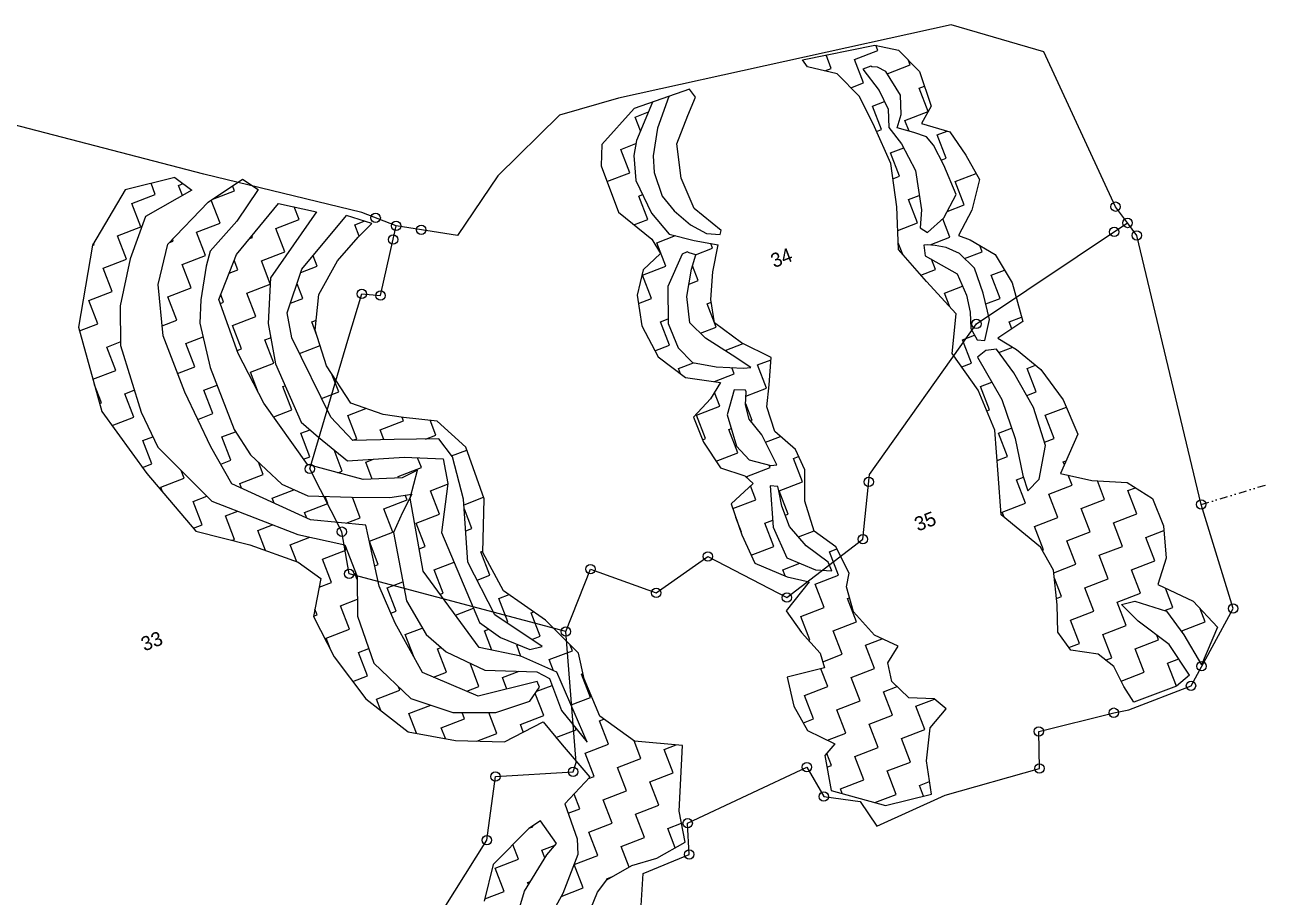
# Model space of a CAD drawing. Header units: metres. Extents: x 305197 to 308416, y 1934351 to 1939212.
# Drawn here: x 307399 to 308199, y 1935862 to 1936423 of the extents above; entities that cross this region are included whole.
import ezdxf

# ---------------------------------------------------------------- set-up
doc = ezdxf.new("R2010")
doc.units = ezdxf.units.M
doc.linetypes.add('DIVIDE', pattern=[1.25, 0.5, -0.25, 0, -0.25, 0, -0.25])
for name, color, linetype in [('POLY_HATCH', 12, 'Continuous'), ('POLY_PARCEL', 6, 'Continuous'), ('TEXT_PARCEL', 7, 'Continuous'), ('V_BOUND_LINE', 7, 'Continuous'), ('V_DIVIDE_LINE', 7, 'DIVIDE')]:
    doc.layers.add(name, color=color, linetype=linetype)
doc.styles.add('TEXT_MAP', font='')
doc.styles.get('TEXT_MAP').set_extended_font_data('Kruti Dev 050')

msp = doc.modelspace()

# ---------------------------------------------------------------- linework, layer by layer
for centre in [(308100.47, 1936306.42), (307624.43, 1936299.23), (308108.21, 1936295.92), (307637.61, 1936294.05), (307653.79, 1936291.53), (308099.59, 1936290.16), (308114.1, 1936287.93), (307635.64, 1936285.21), (307615.54, 1936250.3), (307627.58, 1936249.2), (308010.97, 1936230.99), (307582, 1936137.64), (307941.69, 1936129.27), (308155.57, 1936114.72), (307602.76, 1936097.22), (307937.91, 1936092.31), (307838.15, 1936081.25), (307762.64, 1936073.13), (307607.46, 1936070.09), (307804.98, 1936057.82), (307889.04, 1936054.83), (308176.03, 1936047.77), (307746.87, 1936032.92), (308155.78, 1936010.57), (308148.98, 1935998.07), (308099.3, 1935980.71), (308051.02, 1935968.64), (307751.44, 1935942.66), (307901.86, 1935945.67), (308051.45, 1935944.86), (307701.49, 1935939.57), (307912.71, 1935926.67), (307825.16, 1935909.53), (307696.01, 1935898.65), (307826.14, 1935889.49)]:
    msp.add_circle(centre, 3.02)
at = {"layer": 'POLY_HATCH'}
for p, q in [((307899.02, 1936400.98), (307945.62, 1936410.45)), ((307945.62, 1936410.45), (307960.78, 1936407.22)), ((307960.78, 1936407.22), (307974.28, 1936393.37)), ((307902.26, 1936396.48), (307899.02, 1936400.98)), ((307921.24, 1936392), (307902.26, 1936396.48)), ((307942.94, 1936396.85), (307937.77, 1936394.86)), ((307937.77, 1936394.86), (307948.39, 1936381.15)), ((307943.66, 1936396.53), (307942.94, 1936396.85)), ((307947.36, 1936396.18), (307943.66, 1936396.53)), ((307952.57, 1936393.43), (307947.36, 1936396.18)), ((307935.67, 1936377.3), (307921.24, 1936392)), ((307962.04, 1936378.09), (307952.57, 1936393.43)), ((307974.28, 1936393.37), (307981.9, 1936371.21)), ((307826.39, 1936382.1), (307790.66, 1936369.55)), ((307830.2, 1936376.91), (307826.39, 1936382.1)), ((307948.39, 1936381.15), (307954.2, 1936369.14)), ((307962.59, 1936365.85), (307962.04, 1936378.09)), ((307790.66, 1936369.55), (307769.89, 1936346.45)), ((307802.64, 1936373.76), (307792.23, 1936348.92)), ((307813.04, 1936377.41), (307805.73, 1936356.88)), ((307825.37, 1936365.08), (307830.2, 1936376.91)), ((307945.32, 1936357.73), (307935.67, 1936377.3)), ((307981.9, 1936371.21), (307975.62, 1936360.02)), ((307818.15, 1936346.88), (307825.37, 1936365.08)), ((307954.2, 1936369.14), (307954.56, 1936357.41)), ((307960.01, 1936357.14), (307962.59, 1936365.85)), ((307805.73, 1936356.88), (307802.86, 1936339.23)), ((307955.86, 1936334.28), (307945.32, 1936357.73)), ((307954.56, 1936357.41), (307962.75, 1936346.92)), ((307970.67, 1936354.12), (307960.01, 1936357.14)), ((307978.86, 1936351.34), (307970.67, 1936354.12)), ((307975.62, 1936360.02), (307993.74, 1936354.6)), ((307993.74, 1936354.6), (308004.08, 1936339.54)), ((307769.89, 1936346.45), (307769.44, 1936332.67)), ((307792.23, 1936348.92), (307790.43, 1936339.27)), ((307820.94, 1936324.68), (307818.15, 1936346.88)), ((307962.75, 1936346.92), (307971.78, 1936329.63)), ((307983.32, 1936345.94), (307978.86, 1936351.34)), ((307990.04, 1936333.1), (307983.32, 1936345.94)), ((307790.43, 1936339.27), (307791.77, 1936323.24)), ((307802.86, 1936339.23), (307803.55, 1936328.46)), ((308004.08, 1936339.54), (308012.84, 1936323.86)), ((307769.44, 1936332.67), (307780.63, 1936302.81)), ((307959.63, 1936306.41), (307955.86, 1936334.28)), ((307971.78, 1936329.63), (307975.56, 1936304.38)), ((307997.92, 1936314.17), (307990.04, 1936333.1)), ((307495.33, 1936325.3), (307463.31, 1936317.33)), ((307495.33, 1936325.3), (307506.18, 1936317)), ((307516.64, 1936309.27), (307538.7, 1936324.18)), ((307538.7, 1936324.18), (307548.8, 1936317.38)), ((307791.77, 1936323.24), (307801.89, 1936302.31)), ((307803.55, 1936328.46), (307808.73, 1936313.22)), ((307829.33, 1936305.23), (307820.94, 1936324.68)), ((308012.84, 1936323.86), (308008.01, 1936304.17)), ((307463.31, 1936317.33), (307442.21, 1936281.7)), ((307506.18, 1936317), (307476.31, 1936300.16)), ((307548.8, 1936317.38), (307535.19, 1936297.18)), ((307990, 1936299.26), (307997.92, 1936314.17)), ((307490.71, 1936282.2), (307516.64, 1936309.27)), ((307534.91, 1936275.7), (307561.84, 1936308.5)), ((307561.84, 1936308.5), (307586.41, 1936303)), ((307808.73, 1936313.22), (307816.5, 1936303.8)), ((307960.88, 1936278.77), (307959.63, 1936306.41)), ((307476.31, 1936300.16), (307466.49, 1936272.88)), ((307586.41, 1936303), (307556.76, 1936260.6)), ((307577.03, 1936266.27), (307605.77, 1936300.67)), ((307621.9, 1936295.48), (307605.77, 1936300.67)), ((307780.63, 1936302.81), (307802.16, 1936285.4)), ((307801.89, 1936302.31), (307813.31, 1936288.78)), ((307816.5, 1936303.8), (307826.9, 1936294.7)), ((307846.61, 1936291.02), (307829.33, 1936305.23)), ((307975.56, 1936304.38), (307974.69, 1936292.77)), ((307979.38, 1936289.83), (307990, 1936299.26)), ((308008.01, 1936304.17), (307999.45, 1936287.87)), ((307535.19, 1936297.18), (307518.07, 1936277.77)), ((307613.1, 1936286.71), (307621.9, 1936295.48)), ((307826.9, 1936294.7), (307837.34, 1936289.07)), ((307846.09, 1936288.4), (307846.61, 1936291.02)), ((307974.69, 1936292.77), (307979.38, 1936289.83)), ((307442.21, 1936281.7), (307433.16, 1936228.94)), ((307484.62, 1936256.34), (307490.71, 1936282.2)), ((307599.84, 1936271.63), (307613.1, 1936286.71)), ((307802.16, 1936285.4), (307807.75, 1936276.37)), ((307813.31, 1936288.78), (307829.39, 1936284.63)), ((307829.39, 1936284.63), (307844.81, 1936281.93)), ((307837.34, 1936289.07), (307846.09, 1936288.4)), ((307841.37, 1936264.52), (307844.81, 1936281.93)), ((307979.47, 1936281.96), (307977.2, 1936281.68)), ((307977.2, 1936281.68), (307978.04, 1936274.88)), ((307984.4, 1936281.48), (307979.47, 1936281.96)), ((307991.48, 1936280.05), (307984.4, 1936281.48)), ((307999.45, 1936287.87), (308006.91, 1936285)), ((308006.91, 1936285), (308022.89, 1936275.73)), ((307518.07, 1936277.77), (307515.35, 1936268.17)), ((307523.59, 1936246.77), (307534.91, 1936275.7)), ((307807.75, 1936276.37), (307796.44, 1936265.67)), ((307821.54, 1936275.76), (307812.31, 1936254.99)), ((307824.79, 1936277.36), (307821.54, 1936275.76)), ((307826.06, 1936276.79), (307824.79, 1936277.36)), ((307830.49, 1936275.34), (307826.06, 1936276.79)), ((307827.69, 1936266.18), (307830.49, 1936275.34)), ((307978.8, 1936258.16), (307960.88, 1936278.77)), ((307978.04, 1936274.88), (307998.57, 1936263.2)), ((308000.08, 1936276.24), (307991.48, 1936280.05)), ((308009.62, 1936266.86), (308000.08, 1936276.24)), ((308022.89, 1936275.73), (308033.92, 1936257.3)), ((307466.49, 1936272.88), (307459.97, 1936242.59)), ((307515.35, 1936268.17), (307511.91, 1936246.55)), ((307567.57, 1936238.05), (307577.03, 1936266.27)), ((307587.95, 1936249.82), (307599.84, 1936271.63)), ((307796.44, 1936265.67), (307792.71, 1936249.42)), ((307824.65, 1936248.5), (307827.69, 1936266.18)), ((308015.27, 1936250.64), (308009.62, 1936266.86)), ((307556.76, 1936260.6), (307555.25, 1936231.17)), ((307840.03, 1936246.77), (307841.37, 1936264.52)), ((307997.98, 1936237.43), (307978.8, 1936258.16)), ((307998.57, 1936263.2), (308004.45, 1936249.44)), ((307487.7, 1936223.34), (307484.62, 1936256.34)), ((307585.6, 1936226.84), (307587.95, 1936249.82)), ((307812.31, 1936254.99), (307812.67, 1936231.24)), ((308019.37, 1936233.82), (308015.27, 1936250.64)), ((308033.92, 1936257.3), (308040.76, 1936232.43)), ((307459.97, 1936242.59), (307460.19, 1936217.02)), ((307511.91, 1936246.55), (307511.34, 1936231.37)), ((307535.91, 1936211.97), (307523.59, 1936246.77)), ((307792.71, 1936249.42), (307795.74, 1936229.73)), ((307826.56, 1936231.67), (307824.65, 1936248.5)), ((307842.5, 1936231.7), (307840.03, 1936246.77)), ((308004.45, 1936249.44), (308006.88, 1936238.51)), ((307570.51, 1936222.08), (307567.57, 1936238.05)), ((307995.38, 1936211.94), (307997.98, 1936237.43)), ((308006.88, 1936238.51), (308007.36, 1936228.01)), ((308016.31, 1936220.19), (308019.37, 1936233.82)), ((307433.16, 1936228.94), (307448.32, 1936174.61)), ((307511.34, 1936231.37), (307518, 1936202.94)), ((307555.25, 1936231.17), (307559.91, 1936205.18)), ((307592.89, 1936203.96), (307585.6, 1936226.84)), ((307795.74, 1936229.73), (307806.12, 1936209.84)), ((307812.67, 1936231.24), (307819.09, 1936215.45)), ((307836.66, 1936221.86), (307826.56, 1936231.67)), ((307859.9, 1936218.74), (307842.5, 1936231.7)), ((308007.36, 1936228.01), (308011.37, 1936220.66)), ((308040.76, 1936232.43), (308024.62, 1936221.68)), ((307501.67, 1936187.04), (307487.7, 1936223.34)), ((307595.58, 1936170.83), (307570.51, 1936222.08)), ((307853.88, 1936210.92), (307836.66, 1936221.86)), ((307878.91, 1936209.44), (307859.9, 1936218.74)), ((308011.37, 1936220.66), (308016.31, 1936220.19)), ((308024.62, 1936221.68), (308036.75, 1936214.56)), ((307460.19, 1936217.02), (307473.51, 1936174.07)), ((307552.53, 1936179.9), (307535.91, 1936211.97)), ((307806.12, 1936209.84), (307823.72, 1936196.36)), ((307819.09, 1936215.45), (307828.35, 1936206.01)), ((307865.77, 1936202.85), (307853.88, 1936210.92)), ((308012.01, 1936188.41), (307995.38, 1936211.94)), ((308016.94, 1936213.9), (308011.53, 1936209.45)), ((308023.75, 1936214.74), (308016.94, 1936213.9)), ((308034.96, 1936199.48), (308023.75, 1936214.74)), ((308036.75, 1936214.56), (308052.36, 1936201.52)), ((307518, 1936202.94), (307533.4, 1936162.92)), ((307559.91, 1936205.18), (307576.46, 1936167.74)), ((307608.46, 1936180.02), (307592.89, 1936203.96)), ((307828.35, 1936206.01), (307843.42, 1936203.38)), ((307843.42, 1936203.38), (307861.01, 1936202.43)), ((307861.01, 1936202.43), (307865.77, 1936202.85)), ((307877.57, 1936191.69), (307878.91, 1936209.44)), ((308011.53, 1936209.45), (308027.33, 1936182.3)), ((308052.36, 1936201.52), (308066.83, 1936182)), ((307823.72, 1936196.36), (307846.39, 1936193.29)), ((308047.73, 1936177.1), (308034.96, 1936199.48)), ((307518.43, 1936151.82), (307501.67, 1936187.04)), ((307846.39, 1936193.29), (307839.9, 1936182.63)), ((307855.17, 1936188.43), (307850.63, 1936172.44)), ((307862.37, 1936188.23), (307855.17, 1936188.43)), ((307862.76, 1936187.2), (307862.37, 1936188.23)), ((307862.44, 1936178.77), (307862.76, 1936187.2)), ((307876.07, 1936177.51), (307877.57, 1936191.69)), ((308022.83, 1936162.64), (308012.01, 1936188.41)), ((307580.54, 1936140.46), (307552.53, 1936179.9)), ((307629.18, 1936172.58), (307608.46, 1936180.02)), ((307839.9, 1936182.63), (307828.99, 1936170.87)), ((307864.79, 1936169.59), (307862.44, 1936178.77)), ((307881.26, 1936161.67), (307876.07, 1936177.51)), ((308027.33, 1936182.3), (308035.84, 1936157.1)), ((308066.83, 1936182), (308076.24, 1936159.92)), ((307448.32, 1936174.61), (307477.31, 1936134.68)), ((307473.51, 1936174.07), (307484.33, 1936151.52)), ((307609.84, 1936156.01), (307595.58, 1936170.83)), ((307642.32, 1936170.68), (307629.18, 1936172.58)), ((307664.06, 1936168.46), (307642.32, 1936170.68)), ((307828.99, 1936170.87), (307835.43, 1936154.91)), ((307850.63, 1936172.44), (307856.64, 1936152.21)), ((307872.79, 1936159.61), (307864.79, 1936169.59)), ((308055.33, 1936152.73), (308047.73, 1936177.1)), ((307533.4, 1936162.92), (307543.93, 1936146.67)), ((307576.46, 1936167.74), (307587.63, 1936158.15)), ((307682.35, 1936151.62), (307664.06, 1936168.46)), ((307894.48, 1936150.13), (307881.26, 1936161.67)), ((308025.01, 1936134.16), (308022.83, 1936162.64)), ((307587.63, 1936158.15), (307606.33, 1936142.91)), ((307636.35, 1936156.6), (307609.84, 1936156.01)), ((307665.07, 1936156.97), (307636.35, 1936156.6)), ((307673.81, 1936145.37), (307665.07, 1936156.97)), ((307835.43, 1936154.91), (307846.38, 1936138.27)), ((307882.61, 1936140.25), (307872.79, 1936159.61)), ((308035.84, 1936157.1), (308040.77, 1936133.48)), ((308076.24, 1936159.92), (308065.04, 1936134.75)), ((307484.33, 1936151.52), (307519.08, 1936116.81)), ((307531.83, 1936128.12), (307518.43, 1936151.82)), ((307543.93, 1936146.67), (307564.06, 1936127.71)), ((307694.22, 1936118.4), (307682.35, 1936151.62)), ((307856.64, 1936152.21), (307864.75, 1936143.46)), ((307900.44, 1936137), (307894.48, 1936150.13)), ((308051.23, 1936130.98), (308055.33, 1936152.73)), ((307616.36, 1936130.74), (307580.54, 1936140.46)), ((307606.33, 1936142.91), (307642.86, 1936145.21)), ((307642.86, 1936145.21), (307667.87, 1936144.15)), ((307667.87, 1936144.15), (307670.8, 1936128.19)), ((307681.05, 1936118.24), (307673.81, 1936145.37)), ((307846.38, 1936138.27), (307861.99, 1936133.09)), ((307864.75, 1936143.46), (307878.6, 1936139.89)), ((307878.6, 1936139.89), (307882.61, 1936140.25)), ((307477.31, 1936134.68), (307508.85, 1936097.54)), ((307641.58, 1936131.9), (307616.36, 1936130.74)), ((307651.46, 1936136.77), (307641.58, 1936131.9)), ((307646.59, 1936118.87), (307651.46, 1936136.77)), ((307861.99, 1936133.09), (307867.22, 1936128.15)), ((307900.64, 1936116.82), (307900.44, 1936137)), ((308026.92, 1936107.99), (308025.01, 1936134.16)), ((308040.77, 1936133.48), (308044.03, 1936123.46)), ((308044.03, 1936123.46), (308051.23, 1936130.98)), ((308065.04, 1936134.75), (308085.28, 1936130.14)), ((308085.28, 1936130.14), (308107.86, 1936128.86)), ((307582.48, 1936104.88), (307531.83, 1936128.12)), ((307564.06, 1936127.71), (307580.83, 1936120.27)), ((307670.8, 1936128.19), (307666.86, 1936096.75)), ((307867.22, 1936128.15), (307853.15, 1936115.17)), ((307878.32, 1936126.73), (307880.23, 1936100.17)), ((307883.25, 1936126.26), (307878.32, 1936126.73)), ((307883.73, 1936123.47), (307883.25, 1936126.26)), ((307885.76, 1936113.57), (307883.73, 1936123.47)), ((308107.86, 1936128.86), (308124.24, 1936118.54)), ((307519.08, 1936116.81), (307574.38, 1936095.35)), ((307580.83, 1936120.27), (307608.98, 1936119.35)), ((307608.98, 1936119.35), (307633.62, 1936119.22)), ((307633.62, 1936119.22), (307647.74, 1936121.44)), ((307647.74, 1936121.44), (307641.65, 1936109.48)), ((307655.04, 1936071.9), (307646.59, 1936118.87)), ((307683.84, 1936077.64), (307681.05, 1936118.24)), ((307693.28, 1936083.88), (307694.22, 1936118.4)), ((307853.15, 1936115.17), (307859.96, 1936095.12)), ((307890.73, 1936100.65), (307885.76, 1936113.57)), ((307906.51, 1936097.62), (307900.64, 1936116.82)), ((308124.24, 1936118.54), (308131.3, 1936101)), ((307641.65, 1936109.48), (307635.92, 1936096.59)), ((308052.18, 1936087.18), (308026.92, 1936107.99)), ((307508.85, 1936097.54), (307543.4, 1936088.77)), ((307618.01, 1936101.45), (307582.48, 1936104.88)), ((307621.16, 1936087.71), (307618.01, 1936101.45)), ((307880.23, 1936100.17), (307889.02, 1936080.42)), ((307901.47, 1936088.17), (307890.73, 1936100.65)), ((307920.38, 1936087.54), (307906.51, 1936097.62)), ((308131.3, 1936101), (308132.96, 1936080.17)), ((307574.38, 1936095.35), (307604.68, 1936088.85)), ((307635.92, 1936096.59), (307644.23, 1936052.78)), ((307666.86, 1936096.75), (307691.29, 1936038.83)), ((307859.96, 1936095.12), (307868.47, 1936076.93)), ((307543.4, 1936088.77), (307574.67, 1936077.53)), ((307604.68, 1936088.85), (307612.56, 1936068.37)), ((307626.75, 1936062.08), (307621.16, 1936087.71)), ((307706.74, 1936059.13), (307693.28, 1936083.88)), ((307915.63, 1936077.6), (307901.47, 1936088.17)), ((307929.02, 1936070.61), (307920.38, 1936087.54)), ((308060.53, 1936072.55), (308052.18, 1936087.18)), ((307574.67, 1936077.53), (307589.26, 1936067.12)), ((307701.18, 1936043.71), (307683.84, 1936077.64)), ((307868.47, 1936076.93), (307889.07, 1936068.24)), ((307889.02, 1936080.42), (307907.43, 1936072.67)), ((307917.82, 1936071.92), (307915.63, 1936077.6)), ((308132.96, 1936080.17), (308127.64, 1936063.31)), ((307589.26, 1936067.12), (307584.47, 1936042.61)), ((307612.56, 1936068.37), (307612.78, 1936042.81)), ((307691.08, 1936022.72), (307655.04, 1936071.9)), ((307889.07, 1936068.24), (307903.35, 1936064.96)), ((307907.43, 1936072.67), (307917.82, 1936071.92)), ((307927.27, 1936061.78), (307929.02, 1936070.61)), ((308062.8, 1936050.15), (308060.53, 1936072.55)), ((307636.99, 1936038.24), (307626.75, 1936062.08)), ((307733.71, 1936040.18), (307706.74, 1936059.13)), ((307903.35, 1936064.96), (307888.46, 1936046.23)), ((307931.93, 1936045.73), (307927.27, 1936061.78)), ((308127.64, 1936063.31), (308150.31, 1936052.39)), ((307644.23, 1936052.78), (307656.91, 1936030.94)), ((308063.24, 1936032.48), (308062.8, 1936050.15)), ((308104.26, 1936050.29), (308112.93, 1936052.44)), ((308114.92, 1936039.56), (308104.26, 1936050.29)), ((308112.93, 1936052.44), (308133.21, 1936046.01)), ((308150.31, 1936052.39), (308166.08, 1936035.79)), ((307584.47, 1936042.61), (307597.81, 1936016.6)), ((307612.78, 1936042.81), (307623.31, 1936012.67)), ((307731.48, 1936023.31), (307701.18, 1936043.71)), ((307888.46, 1936046.23), (307898.39, 1936032.22)), ((307945.31, 1936030.63), (307931.93, 1936045.73)), ((308133.21, 1936046.01), (308144.43, 1936030.75)), ((307654.54, 1936006.53), (307636.99, 1936038.24)), ((307691.29, 1936038.83), (307704.69, 1936029.03)), ((307754.87, 1936019.01), (307733.71, 1936040.18)), ((308134.89, 1936024.7), (308114.92, 1936039.56)), ((308166.08, 1936035.79), (308155.74, 1936011.55)), ((307656.91, 1936030.94), (307669.73, 1936019.85)), ((307704.69, 1936029.03), (307723.67, 1936021.38)), ((307898.39, 1936032.22), (307910.43, 1936019.02)), ((307960.48, 1936023.46), (307945.31, 1936030.63)), ((308071.63, 1936020.9), (308063.24, 1936032.48)), ((308144.43, 1936030.75), (308155.74, 1936011.55)), ((307669.73, 1936019.85), (307694.59, 1936008.05)), ((307717.87, 1936017.01), (307691.08, 1936022.72)), ((307723.67, 1936021.38), (307731.48, 1936023.31)), ((307758.48, 1936002.56), (307754.87, 1936019.01)), ((307910.43, 1936019.02), (307913.19, 1936009.5)), ((307953.99, 1936012.8), (307960.48, 1936023.46)), ((308089.27, 1936018.32), (308071.63, 1936020.9)), ((308099.29, 1936010.38), (308089.27, 1936018.32)), ((308147.99, 1936004.95), (308134.89, 1936024.7)), ((307597.81, 1936016.6), (307618.17, 1935989.67)), ((307623.31, 1936012.67), (307647.09, 1935989.77)), ((307741.08, 1936006.71), (307717.87, 1936017.01)), ((307956.5, 1936000.77), (307953.99, 1936012.8)), ((308105.77, 1935997.46), (308099.29, 1936010.38)), ((307690.29, 1935991.43), (307654.54, 1936006.53)), ((307694.59, 1936008.05), (307728.11, 1936007.06)), ((307728.11, 1936007.06), (307736.21, 1936002.69)), ((307736.21, 1936002.69), (307744.09, 1935982.22)), ((307760.49, 1935961.82), (307741.08, 1936006.71)), ((307768.7, 1935978.37), (307758.48, 1936002.56)), ((307913.19, 1936009.5), (307889.14, 1936003.57)), ((307889.14, 1936003.57), (307893.56, 1935985.01)), ((308147.99, 1936004.95), (308139.55, 1935997.76)), ((307728.4, 1936000.76), (307690.29, 1935991.43)), ((307723.6, 1935988.23), (307729.83, 1935997.04)), ((307729.83, 1935997.04), (307728.4, 1936000.76)), ((307967.53, 1935990.2), (307956.5, 1936000.77)), ((308112.3, 1935987.58), (308105.77, 1935997.46)), ((308139.55, 1935997.76), (308112.3, 1935987.58)), ((307618.17, 1935989.67), (307645.41, 1935968.41)), ((307647.09, 1935989.77), (307674.03, 1935980.9)), ((307701.82, 1935980.91), (307723.6, 1935988.23)), ((307983.83, 1935989.52), (307967.53, 1935990.2)), ((307991.45, 1935983.09), (307983.83, 1935989.52)), ((307674.03, 1935980.9), (307701.82, 1935980.91)), ((307744.09, 1935982.22), (307760.49, 1935961.82)), ((307790.88, 1935962.42), (307768.7, 1935978.37)), ((307893.56, 1935985.01), (307902.32, 1935969.34)), ((307981.27, 1935971.01), (307991.45, 1935983.09)), ((307707.22, 1935961.97), (307732.2, 1935974.91)), ((307732.2, 1935974.91), (307744.32, 1935959.92)), ((307978.84, 1935949.81), (307981.27, 1935971.01)), ((307645.41, 1935968.41), (307675.71, 1935962.84)), ((307675.71, 1935962.84), (307707.22, 1935961.97)), ((307821.94, 1935959.56), (307790.88, 1935962.42)), ((307902.32, 1935969.34), (307919.87, 1935960.68)), ((307744.32, 1935959.92), (307762.24, 1935939.31)), ((307819.74, 1935917.3), (307821.94, 1935959.56)), ((307919.87, 1935960.68), (307913.42, 1935953.06)), ((307913.42, 1935953.06), (307917.48, 1935930.73)), ((307981.96, 1935928.34), (307978.84, 1935949.81)), ((307762.24, 1935939.31), (307746.22, 1935921.96)), ((307917.48, 1935930.73), (307952.43, 1935920.91)), ((307746.22, 1935921.96), (307754.01, 1935899.51)), ((307952.43, 1935920.91), (307981.96, 1935928.34)), ((307823.51, 1935897.29), (307819.74, 1935917.3)), ((307722.98, 1935906.06), (307700.07, 1935883.03)), ((307730.38, 1935911.12), (307722.98, 1935906.06)), ((307740.7, 1935896.46), (307730.38, 1935911.12)), ((307754.01, 1935899.51), (307754.48, 1935889.35)), ((307734.51, 1935889.25), (307740.7, 1935896.46)), ((307805.38, 1935886.99), (307823.51, 1935897.29)), ((307700.07, 1935883.03), (307694.34, 1935859.37)), ((307720.09, 1935865.77), (307734.51, 1935889.25)), ((307754.48, 1935889.35), (307744.82, 1935864.26)), ((307773.15, 1935873.09), (307789.32, 1935882.32)), ((307789.32, 1935882.32), (307805.38, 1935886.99)), ((307711.44, 1935836.24), (307720.09, 1935865.77)), ((307767.19, 1935865.28), (307773.15, 1935873.09)), ((307744.82, 1935864.26), (307732.2, 1935841.47)), ((307756.56, 1935839.13), (307767.19, 1935865.28))]:
    msp.add_line(p, q, dxfattribs=at)
at = {"layer": 'POLY_HATCH', "linetype": 'Continuous'}
for p, q in [((307947.58, 1936406.96), (307946.29, 1936410.3)), ((307917.51, 1936395.39), (307914.18, 1936404.06)), ((307932.55, 1936401.18), (307947.58, 1936406.96)), ((307913.47, 1936393.83), (307917.51, 1936395.39)), ((307938.33, 1936386.14), (307932.55, 1936401.18)), ((307953.47, 1936391.97), (307968.4, 1936397.71)), ((307968.4, 1936397.71), (307967.33, 1936400.5)), ((307930.1, 1936382.97), (307938.33, 1936386.14)), ((307974.19, 1936382.68), (307977.52, 1936383.96)), ((307979.94, 1936367.72), (307974.19, 1936382.68)), ((307944.12, 1936371.11), (307951.82, 1936374.07)), ((307949.91, 1936356.07), (307944.12, 1936371.11)), ((307791.45, 1936364.13), (307799.98, 1936367.42)), ((307794.88, 1936355.24), (307791.45, 1936364.13)), ((307964.94, 1936361.86), (307979.88, 1936367.61)), ((307967.58, 1936354.99), (307964.94, 1936361.86)), ((307946.64, 1936354.81), (307949.91, 1936356.07)), ((307985.76, 1936352.61), (307992.16, 1936355.08)), ((307782.2, 1936343.31), (307791.88, 1936347.04)), ((307991.55, 1936337.58), (307985.76, 1936352.61)), ((307787.99, 1936328.28), (307782.2, 1936343.31)), ((307955.69, 1936341.04), (307964.13, 1936344.29)), ((307961.48, 1936326), (307955.69, 1936341.04)), ((307988.34, 1936336.34), (307991.55, 1936337.58)), ((307773.22, 1936322.59), (307787.99, 1936328.28)), ((307957.2, 1936324.36), (307961.48, 1936326)), ((307997.33, 1936322.54), (308010.7, 1936327.69)), ((308003.12, 1936307.51), (307997.33, 1936322.54)), ((307467.62, 1936308.55), (307482.66, 1936314.33)), ((307482.66, 1936314.33), (307479.91, 1936321.47)), ((307497.69, 1936320.12), (307500.63, 1936321.25)), ((307500.19, 1936313.63), (307497.69, 1936320.12)), ((307519.66, 1936311.31), (307533.55, 1936316.66)), ((307533.55, 1936316.66), (307532.31, 1936319.86)), ((307793.78, 1936313.24), (307796.16, 1936314.16)), ((307967.26, 1936310.97), (307974.18, 1936313.63)), ((307473.41, 1936293.51), (307467.62, 1936308.55)), ((307524.3, 1936295.84), (307518.61, 1936310.61)), ((307575.19, 1936298.16), (307572.09, 1936306.21)), ((307799.56, 1936298.21), (307793.78, 1936313.24)), ((307973.05, 1936295.94), (307967.26, 1936310.97)), ((307992.13, 1936303.28), (308003.12, 1936307.51)), ((307560.15, 1936292.37), (307575.19, 1936298.16)), ((307790.59, 1936294.76), (307799.56, 1936298.21)), ((307993.87, 1936286.69), (307989.28, 1936298.62)), ((307458.38, 1936287.73), (307473.41, 1936293.51)), ((307509.27, 1936290.05), (307524.3, 1936295.84)), ((307515.05, 1936275.02), (307509.27, 1936290.05)), ((307565.94, 1936277.34), (307560.15, 1936292.37)), ((307611.04, 1936294.7), (307617.09, 1936297.03)), ((307613.84, 1936287.44), (307611.04, 1936294.7)), ((307960.33, 1936291.04), (307973.05, 1936295.94)), ((307442.18, 1936281.49), (307443.34, 1936281.94)), ((307443.34, 1936281.94), (307442.95, 1936282.95)), ((307464.16, 1936272.69), (307458.38, 1936287.73)), ((307491.79, 1936283.32), (307494.23, 1936284.26)), ((307494.23, 1936284.26), (307493.79, 1936285.41)), ((307543.26, 1936285.87), (307545.12, 1936286.59)), ((307545.12, 1936286.59), (307544.71, 1936287.64)), ((307595.92, 1936288.88), (307596.01, 1936288.91)), ((307596.01, 1936288.91), (307595.99, 1936288.96)), ((307805.35, 1936283.18), (307817.26, 1936287.76)), ((307811.14, 1936268.14), (307805.35, 1936283.18)), ((307841.2, 1936279.71), (307840.03, 1936282.76)), ((307963.6, 1936275.65), (307960.68, 1936283.23)), ((307981.15, 1936281.79), (307993.87, 1936286.69)), ((307500.02, 1936269.23), (307515.05, 1936275.02)), ((307550.91, 1936271.55), (307565.94, 1936277.34)), ((307586.76, 1936268.09), (307584.17, 1936274.82)), ((307601.8, 1936273.88), (307601.83, 1936273.89)), ((307601.8, 1936273.86), (307601.8, 1936273.88)), ((307830.13, 1936275.45), (307841.2, 1936279.71)), ((308003.31, 1936273.06), (308014.69, 1936277.44)), ((308014.69, 1936277.44), (308013.18, 1936281.36)), ((307449.13, 1936266.91), (307464.16, 1936272.69)), ((307454.92, 1936251.87), (307449.13, 1936266.91)), ((307505.8, 1936254.2), (307500.02, 1936269.23)), ((307530.16, 1936263.57), (307535.87, 1936265.77)), ((307535.87, 1936265.77), (307533.47, 1936272.02)), ((307556.56, 1936256.85), (307550.91, 1936271.55)), ((307576.29, 1936264.06), (307586.76, 1936268.09)), ((307796.1, 1936262.36), (307811.14, 1936268.14)), ((307831.96, 1936258.89), (307828.34, 1936268.3)), ((307975.24, 1936262.26), (307984.62, 1936265.87)), ((307984.62, 1936265.87), (307982.03, 1936272.61)), ((308020.48, 1936262.41), (308028.92, 1936265.65)), ((307801.89, 1936247.32), (307796.1, 1936262.36)), ((307826.05, 1936256.62), (307831.96, 1936258.89)), ((308026.26, 1936247.37), (308020.48, 1936262.41)), ((307439.88, 1936246.08), (307454.92, 1936251.87)), ((307490.77, 1936248.41), (307505.8, 1936254.2)), ((307526.62, 1936244.95), (307524.77, 1936249.78)), ((307541.66, 1936250.73), (307556.54, 1936256.46)), ((307547.44, 1936235.7), (307541.66, 1936250.73)), ((307577.51, 1936247.27), (307573.85, 1936256.78)), ((307990.41, 1936250.83), (308001.96, 1936255.28)), ((307993.85, 1936241.89), (307990.41, 1936250.83)), ((307445.67, 1936231.05), (307439.88, 1936246.08)), ((307496.56, 1936233.38), (307490.77, 1936248.41)), ((307524.52, 1936244.14), (307526.62, 1936244.95)), ((307569.65, 1936244.25), (307577.51, 1936247.27)), ((307793.53, 1936244.1), (307801.89, 1936247.32)), ((307837.74, 1936243.86), (307840.34, 1936244.86)), ((307843.53, 1936228.83), (307837.74, 1936243.86)), ((308016.94, 1936243.79), (308026.26, 1936247.37)), ((307511.59, 1936239.16), (307511.63, 1936239.18)), ((307511.63, 1936239.06), (307511.59, 1936239.16)), ((307532.41, 1936229.91), (307547.44, 1936235.7)), ((307807.67, 1936232.29), (307812.62, 1936234.19)), ((308032.05, 1936232.34), (308039.95, 1936235.38)), ((307433.84, 1936226.5), (307445.67, 1936231.05)), ((307487.1, 1936229.74), (307496.56, 1936233.38)), ((307538.2, 1936214.88), (307532.41, 1936229.91)), ((307583.3, 1936232.24), (307586.27, 1936233.38)), ((307586.68, 1936223.46), (307583.3, 1936232.24)), ((307813.46, 1936217.25), (307807.67, 1936232.29)), ((307833.47, 1936224.96), (307843.53, 1936228.83)), ((308033.8, 1936227.79), (308032.05, 1936232.34)), ((307451.45, 1936216.02), (307460.17, 1936219.37)), ((307502.34, 1936218.34), (307513.39, 1936222.59)), ((307508.13, 1936203.31), (307502.34, 1936218.34)), ((307553.23, 1936220.67), (307556.88, 1936222.07)), ((307559.02, 1936205.63), (307553.23, 1936220.67)), ((307849.34, 1936213.8), (307860.9, 1936218.25)), ((308001.98, 1936220.77), (308009.7, 1936223.73)), ((308007.77, 1936205.73), (308001.98, 1936220.77)), ((307457.24, 1936200.98), (307451.45, 1936216.02)), ((307535.28, 1936213.76), (307538.2, 1936214.88)), ((307575.46, 1936211.96), (307588.72, 1936217.06)), ((307804.13, 1936213.66), (307813.46, 1936217.25)), ((308025.38, 1936212.51), (308034.35, 1936215.96)), ((307497.05, 1936199.04), (307508.13, 1936203.31)), ((307543.98, 1936199.85), (307559.02, 1936205.63)), ((307819.25, 1936202.22), (307828.87, 1936205.92)), ((307820.58, 1936198.76), (307819.25, 1936202.22)), ((307855.1, 1936198.76), (307853.53, 1936202.83)), ((307870.14, 1936204.54), (307878.8, 1936207.88)), ((307875.92, 1936189.51), (307870.14, 1936204.54)), ((308001.48, 1936203.31), (308007.77, 1936205.73)), ((308043.62, 1936202.27), (308048.99, 1936204.33)), ((308049.41, 1936187.24), (308043.62, 1936202.27)), ((307442.54, 1936195.32), (307457.24, 1936200.98)), ((307549.14, 1936186.44), (307543.98, 1936199.85)), ((307600.66, 1936187.14), (307596.05, 1936199.1)), ((307842.32, 1936193.84), (307855.1, 1936198.76)), ((308013.55, 1936190.7), (308020.82, 1936193.49)), ((307447.99, 1936180.16), (307443.55, 1936191.7)), ((307463.03, 1936185.95), (307469.1, 1936188.29)), ((307468.81, 1936170.91), (307463.03, 1936185.95)), ((307513.91, 1936188.27), (307522.39, 1936191.54)), ((307519.7, 1936173.24), (307513.91, 1936188.27)), ((307564.8, 1936190.6), (307566.13, 1936191.11)), ((307570.59, 1936175.56), (307564.8, 1936190.6)), ((307589.67, 1936182.91), (307600.66, 1936187.14)), ((307845.85, 1936177.94), (307842.44, 1936186.81)), ((307862.66, 1936184.41), (307875.92, 1936189.51)), ((308019.34, 1936175.66), (308013.55, 1936190.7)), ((308043.29, 1936184.88), (308049.41, 1936187.24)), ((307446.89, 1936179.74), (307447.99, 1936180.16)), ((307830.82, 1936172.15), (307845.85, 1936177.94)), ((307866.67, 1936168.69), (307862.48, 1936179.6)), ((307454.89, 1936165.56), (307468.81, 1936170.91)), ((307510.01, 1936169.51), (307519.7, 1936173.24)), ((307558.83, 1936171.04), (307570.59, 1936175.56)), ((307606.44, 1936172.1), (307618.06, 1936176.57)), ((307612.23, 1936157.07), (307606.44, 1936172.1)), ((307642.3, 1936168.64), (307641.47, 1936170.8)), ((307836.61, 1936157.12), (307830.82, 1936172.15)), ((308017.64, 1936175.01), (308019.34, 1936175.66)), ((308055.19, 1936172.2), (308068.78, 1936177.43)), ((308060.98, 1936157.17), (308055.19, 1936172.2)), ((307525.49, 1936158.2), (307534.27, 1936161.58)), ((307576.38, 1936160.53), (307582.23, 1936162.78)), ((307627.26, 1936162.85), (307642.3, 1936168.64)), ((307629.73, 1936156.45), (307627.26, 1936162.85)), ((307663.12, 1936159.39), (307659.45, 1936168.93)), ((307851.64, 1936162.9), (307853.28, 1936163.53)), ((307857.43, 1936147.87), (307851.64, 1936162.9)), ((307865.78, 1936168.35), (307866.67, 1936168.69)), ((308025.13, 1936160.63), (308033.55, 1936163.87)), ((307474.6, 1936155.88), (307481.05, 1936158.36)), ((307480.38, 1936140.85), (307474.6, 1936155.88)), ((307531.27, 1936143.17), (307525.49, 1936158.2)), ((307582.16, 1936145.49), (307576.38, 1936160.53)), ((307609.75, 1936156.11), (307612.23, 1936157.07)), ((307656.53, 1936156.86), (307663.12, 1936159.39)), ((307834.82, 1936156.43), (307836.61, 1936157.12)), ((307875.26, 1936154.73), (307884.94, 1936158.46)), ((308030.91, 1936145.59), (308025.13, 1936160.63)), ((308054.7, 1936154.75), (308060.98, 1936157.17)), ((307602.98, 1936136.25), (307597.72, 1936149.93)), ((307673.3, 1936146.05), (307683, 1936149.78)), ((307843.57, 1936142.54), (307857.43, 1936147.87)), ((307893.28, 1936144.41), (307896.51, 1936145.65)), ((308024.33, 1936143.06), (308030.91, 1936145.59)), ((307474.48, 1936138.57), (307480.38, 1936140.85)), ((307524.74, 1936140.66), (307531.27, 1936143.17)), ((307552.09, 1936133.92), (307549.04, 1936141.87)), ((307578.08, 1936143.92), (307582.16, 1936145.49)), ((307618.02, 1936142.03), (307623.03, 1936143.96)), ((307622.26, 1936131.01), (307618.02, 1936142.03)), ((307638.84, 1936132.79), (307653.87, 1936138.57)), ((307653.87, 1936138.57), (307651.45, 1936144.85)), ((307863.21, 1936132.84), (307878.25, 1936138.62)), ((307878.25, 1936138.62), (307877.67, 1936140.13)), ((307899.07, 1936129.37), (307893.28, 1936144.41)), ((308066.77, 1936142.13), (308068.65, 1936142.86)), ((308067.49, 1936140.26), (308066.77, 1936142.13)), ((307486.17, 1936125.81), (307501.21, 1936131.6)), ((307501.21, 1936131.6), (307499.29, 1936136.57)), ((307537.06, 1936128.14), (307552.09, 1936133.92)), ((307600.12, 1936135.15), (307602.98, 1936136.25)), ((307639.22, 1936131.79), (307638.84, 1936132.79)), ((307863.75, 1936131.42), (307863.21, 1936132.84)), ((308036.7, 1936130.56), (308041.16, 1936132.28)), ((308042.48, 1936115.53), (308036.7, 1936130.56)), ((308072.55, 1936127.1), (308070.05, 1936133.61)), ((308093.37, 1936117.85), (308088.72, 1936129.95)), ((307487.27, 1936122.95), (307486.17, 1936125.81)), ((307538.19, 1936125.2), (307537.06, 1936128.14)), ((307557.88, 1936118.89), (307571.84, 1936124.26)), ((307659.66, 1936123.54), (307670.76, 1936127.81)), ((307665.44, 1936108.5), (307659.66, 1936123.54)), ((307869, 1936117.8), (307865.59, 1936126.65)), ((307884.03, 1936123.59), (307899.07, 1936129.37)), ((307889.82, 1936108.55), (307884.03, 1936123.59)), ((308057.52, 1936121.31), (308072.55, 1936127.1)), ((308108.41, 1936123.64), (308113.22, 1936125.49)), ((308114.19, 1936108.6), (308108.41, 1936123.64)), ((307506.99, 1936116.56), (307515.89, 1936119.99)), ((307512.78, 1936101.53), (307506.99, 1936116.56)), ((307559.15, 1936115.58), (307557.88, 1936118.89)), ((307578.7, 1936109.64), (307593.73, 1936115.43)), ((307593.73, 1936115.43), (307592.01, 1936119.9)), ((307614.55, 1936106.18), (307609.49, 1936119.35)), ((307629.59, 1936111.96), (307644.62, 1936117.75)), ((307644.62, 1936117.75), (307643.46, 1936120.77)), ((307681.3, 1936114.6), (307693.85, 1936119.44)), ((307854.19, 1936112.1), (307869, 1936117.8)), ((308027.45, 1936109.74), (308042.48, 1936115.53)), ((308063.3, 1936106.28), (308057.52, 1936121.31)), ((308078.34, 1936112.06), (308093.37, 1936117.85)), ((307527.81, 1936107.32), (307535.71, 1936110.35)), ((307533.6, 1936092.28), (307527.81, 1936107.32)), ((307580.12, 1936105.96), (307578.7, 1936109.64)), ((307605.43, 1936102.67), (307614.55, 1936106.18)), ((307635.38, 1936096.93), (307629.59, 1936111.96)), ((307650.41, 1936102.72), (307665.44, 1936108.5)), ((307686.26, 1936099.26), (307681.5, 1936111.63)), ((307859.75, 1936096.98), (307856.15, 1936106.32)), ((307887.96, 1936107.84), (307889.82, 1936108.55)), ((308028.69, 1936106.53), (308027.45, 1936109.74)), ((308048.27, 1936100.49), (308063.3, 1936106.28)), ((308084.13, 1936097.03), (308078.34, 1936112.06)), ((308099.16, 1936102.82), (308114.19, 1936108.6)), ((307507.27, 1936099.41), (307512.78, 1936101.53)), ((307548.63, 1936098.07), (307558.04, 1936101.69)), ((307553.62, 1936085.09), (307548.63, 1936098.07)), ((307656.2, 1936087.68), (307650.41, 1936102.72)), ((307682.45, 1936097.79), (307686.26, 1936099.26)), ((307874.78, 1936102.77), (307879.9, 1936104.73)), ((307880.57, 1936087.73), (307874.78, 1936102.77)), ((307896.55, 1936093.88), (307906.49, 1936097.71)), ((308054.06, 1936085.46), (308048.27, 1936100.49)), ((308104.95, 1936087.78), (308099.16, 1936102.82)), ((308119.98, 1936093.57), (308131.54, 1936098.02)), ((307532, 1936091.67), (307533.6, 1936092.28)), ((307569.45, 1936088.82), (307582.11, 1936093.69)), ((307620.37, 1936091.15), (307635.38, 1936096.93)), ((307626.13, 1936076.11), (307620.42, 1936090.95)), ((307859.38, 1936096.84), (307859.75, 1936096.98)), ((308069.09, 1936091.24), (308084.13, 1936097.03)), ((308074.88, 1936076.21), (308069.09, 1936091.24)), ((308125.77, 1936078.53), (308119.98, 1936093.57)), ((307573.66, 1936077.89), (307569.45, 1936088.82)), ((307590.27, 1936079.57), (307605.31, 1936085.36)), ((307605.31, 1936085.36), (307603.9, 1936089.01)), ((307652.46, 1936086.25), (307656.2, 1936087.68)), ((307692.05, 1936084.22), (307693.31, 1936084.7)), ((307697.84, 1936069.19), (307692.05, 1936084.22)), ((307866.04, 1936082.14), (307880.57, 1936087.73)), ((307916.43, 1936084.27), (307921.13, 1936086.08)), ((307922.21, 1936069.24), (307916.43, 1936084.27)), ((308053.32, 1936085.17), (308054.06, 1936085.46)), ((308089.91, 1936082), (308104.95, 1936087.78)), ((308095.7, 1936066.96), (308089.91, 1936082)), ((307596.06, 1936064.54), (307590.27, 1936079.57)), ((307623.88, 1936075.24), (307626.13, 1936076.11)), ((307661.98, 1936072.65), (307674.93, 1936077.63)), ((307886.36, 1936072.7), (307897.33, 1936076.92)), ((308060.71, 1936070.76), (308074.88, 1936076.21)), ((308110.73, 1936072.75), (308125.77, 1936078.53)), ((307611.09, 1936070.32), (307611.72, 1936070.56)), ((307612.58, 1936066.46), (307611.09, 1936070.32)), ((307667.77, 1936057.61), (307661.98, 1936072.65)), ((307689.75, 1936066.07), (307697.84, 1936069.19)), ((307887.88, 1936068.74), (307886.36, 1936072.7)), ((307907.18, 1936063.45), (307922.21, 1936069.24)), ((308065.63, 1936055.39), (308061.07, 1936067.25)), ((308080.66, 1936061.18), (308095.7, 1936066.96)), ((308116.52, 1936057.71), (308110.73, 1936072.75)), ((307588.17, 1936061.5), (307596.06, 1936064.54)), ((307631.91, 1936061.08), (307641.92, 1936064.93)), ((307637.7, 1936046.04), (307631.91, 1936061.08)), ((307666.01, 1936056.94), (307667.77, 1936057.61)), ((307912.96, 1936048.42), (307907.18, 1936063.45)), ((308086.45, 1936046.14), (308080.66, 1936061.18)), ((308101.48, 1936051.93), (308116.52, 1936057.71)), ((308137.34, 1936048.47), (308132.53, 1936060.96)), ((307601.85, 1936049.5), (307612.69, 1936053.68)), ((307703.62, 1936054.15), (307710.22, 1936056.69)), ((307709.41, 1936039.12), (307703.62, 1936054.15)), ((307928, 1936054.2), (307929.32, 1936054.71)), ((307933.78, 1936039.17), (307928, 1936054.2)), ((308062.39, 1936054.14), (308065.63, 1936055.39)), ((308107.27, 1936036.89), (308101.48, 1936051.93)), ((307584.52, 1936042.84), (307586.81, 1936043.72)), ((307586.81, 1936043.72), (307585.41, 1936047.37)), ((307607.63, 1936034.47), (307601.85, 1936049.5)), ((307634.21, 1936044.7), (307637.7, 1936046.04)), ((307675.87, 1936043.47), (307687.46, 1936047.93)), ((307724.44, 1936044.9), (307726.09, 1936045.54)), ((307730.23, 1936029.87), (307724.44, 1936044.9)), ((307897.93, 1936042.63), (307912.96, 1936048.42)), ((307903.72, 1936027.6), (307897.93, 1936042.63)), ((308071.42, 1936040.36), (308086.45, 1936046.14)), ((308131.97, 1936046.4), (308137.34, 1936048.47)), ((308158.16, 1936039.22), (308154.98, 1936047.47)), ((307592.6, 1936028.68), (307607.63, 1936034.47)), ((307643.49, 1936031.01), (307654.42, 1936035.22)), ((307694.37, 1936033.33), (307697.28, 1936034.45)), ((307708.51, 1936038.77), (307709.41, 1936039.12)), ((307918.75, 1936033.38), (307933.78, 1936039.17)), ((308077.2, 1936025.32), (308071.42, 1936040.36)), ((308092.24, 1936031.11), (308107.27, 1936036.89)), ((308143.12, 1936033.43), (308158.16, 1936039.22)), ((307595.55, 1936021.01), (307592.6, 1936028.68)), ((307649.18, 1936016.22), (307643.49, 1936031.01)), ((307699.12, 1936021.01), (307694.37, 1936033.33)), ((307724.83, 1936027.79), (307730.23, 1936029.87)), ((307902.9, 1936027.28), (307903.72, 1936027.6)), ((307924.54, 1936018.35), (307918.75, 1936033.38)), ((307939.57, 1936024.13), (307950.31, 1936028.27)), ((308098.02, 1936016.07), (308092.24, 1936031.11)), ((308113.06, 1936021.86), (308128.09, 1936027.65)), ((308128.09, 1936027.65), (308126.95, 1936030.6)), ((308143.86, 1936031.53), (308143.12, 1936033.43)), ((307613.42, 1936019.44), (307620.05, 1936021.99)), ((307619.2, 1936004.4), (307613.42, 1936019.44)), ((307664.31, 1936021.76), (307666.53, 1936022.62)), ((307670.09, 1936006.73), (307664.31, 1936021.76)), ((307715.19, 1936024.08), (307716.1, 1936024.43)), ((307717.93, 1936016.98), (307715.19, 1936024.08)), ((307736.02, 1936014.84), (307751.05, 1936020.62)), ((307751.05, 1936020.62), (307749.67, 1936024.22)), ((307912.02, 1936013.53), (307924.54, 1936018.35)), ((307945.36, 1936009.1), (307939.57, 1936024.13)), ((308070.34, 1936022.68), (308077.2, 1936025.32)), ((308118.84, 1936006.83), (308113.06, 1936021.86)), ((307685.13, 1936012.51), (307685.16, 1936012.52)), ((307690.91, 1935997.48), (307685.13, 1936012.51)), ((307738.75, 1936007.74), (307736.02, 1936014.84)), ((308094.04, 1936014.54), (308098.02, 1936016.07)), ((308133.88, 1936012.61), (308141.07, 1936015.38)), ((308139.58, 1935997.79), (308133.88, 1936012.61)), ((307609.77, 1936000.77), (307619.2, 1936004.4)), ((307661.71, 1936003.5), (307670.09, 1936006.73)), ((307705.95, 1936003.26), (307716.68, 1936007.4)), ((307708.76, 1935995.95), (307705.95, 1936003.26)), ((307756.84, 1936005.59), (307757.74, 1936005.94)), ((307762.62, 1935990.55), (307756.84, 1936005.59)), ((307915.29, 1935997.53), (307910.9, 1936008.93)), ((307930.32, 1936003.31), (307945.36, 1936009.1)), ((307936.11, 1935988.28), (307930.32, 1936003.31)), ((308103.95, 1936001.09), (308118.84, 1936006.83)), ((307624.99, 1935989.37), (307640.02, 1935995.15)), ((307640.02, 1935995.15), (307639.16, 1935997.41)), ((307683.1, 1935994.47), (307690.91, 1935997.48)), ((307728.05, 1935994.51), (307737.9, 1935998.3)), ((307900.25, 1935991.74), (307915.29, 1935997.53)), ((307951.14, 1935994.07), (307959.96, 1935997.46)), ((307956.93, 1935979.03), (307951.14, 1935994.07)), ((307627.75, 1935982.19), (307624.99, 1935989.37)), ((307645.81, 1935980.12), (307659.91, 1935985.55)), ((307732.55, 1935978.98), (307727.1, 1935993.16)), ((307750.14, 1935985.75), (307762.62, 1935990.55)), ((307906.04, 1935976.71), (307900.25, 1935991.74)), ((307921.07, 1935982.49), (307936.11, 1935988.28)), ((307971.96, 1935984.82), (307983.94, 1935989.43)), ((307650.69, 1935967.44), (307645.81, 1935980.12)), ((307681.66, 1935976.66), (307680.03, 1935980.9)), ((307702.49, 1935967.41), (307697.29, 1935980.91)), ((307717.52, 1935973.2), (307732.55, 1935978.98)), ((307926.86, 1935967.46), (307921.07, 1935982.49)), ((307941.89, 1935973.25), (307956.93, 1935979.03)), ((307977.75, 1935969.78), (307971.96, 1935984.82)), ((307666.63, 1935970.87), (307681.66, 1935976.66)), ((307669.27, 1935964.02), (307666.63, 1935970.87)), ((307719.41, 1935968.28), (307717.52, 1935973.2)), ((307740.42, 1935964.75), (307753.37, 1935969.73)), ((307753.37, 1935969.73), (307752.68, 1935971.54)), ((307768.41, 1935975.52), (307771.18, 1935976.59)), ((307774.19, 1935960.49), (307768.41, 1935975.52)), ((307899.59, 1935974.22), (307906.04, 1935976.71)), ((307947.68, 1935958.21), (307941.89, 1935973.25)), ((307962.71, 1935964), (307977.75, 1935969.78)), ((307689.61, 1935962.45), (307702.49, 1935967.41)), ((307795.01, 1935951.24), (307790.65, 1935962.59)), ((307915.21, 1935962.98), (307926.86, 1935967.46)), ((307968.5, 1935948.96), (307962.71, 1935964)), ((307759.16, 1935954.7), (307774.19, 1935960.49)), ((307764.95, 1935939.67), (307759.16, 1935954.7)), ((307810.05, 1935957.02), (307817.67, 1935959.96)), ((307815.84, 1935941.99), (307810.05, 1935957.02)), ((307917.61, 1935946.64), (307914.61, 1935954.45)), ((307932.65, 1935952.43), (307947.68, 1935958.21)), ((307779.98, 1935945.45), (307795.01, 1935951.24)), ((307914.79, 1935945.55), (307917.61, 1935946.64)), ((307938.43, 1935937.39), (307932.65, 1935952.43)), ((307953.47, 1935943.18), (307968.5, 1935948.96)), ((307761.26, 1935938.25), (307764.95, 1935939.67)), ((307785.77, 1935930.42), (307779.98, 1935945.45)), ((307800.8, 1935936.2), (307815.84, 1935941.99)), ((307959.25, 1935928.14), (307953.47, 1935943.18)), ((307770.73, 1935924.63), (307785.77, 1935930.42)), ((307806.59, 1935921.17), (307800.8, 1935936.2)), ((307923.4, 1935931.6), (307938.43, 1935937.39)), ((307924.49, 1935928.76), (307923.4, 1935931.6)), ((307974.29, 1935933.93), (307980.78, 1935936.43)), ((307976.93, 1935927.07), (307974.29, 1935933.93)), ((307755.7, 1935918.85), (307752.06, 1935928.29)), ((307776.52, 1935909.6), (307770.73, 1935924.63)), ((307945.51, 1935922.85), (307959.25, 1935928.14)), ((307748.29, 1935915.99), (307755.7, 1935918.85)), ((307791.55, 1935915.38), (307806.59, 1935921.17)), ((307797.34, 1935900.35), (307791.55, 1935915.38)), ((307723.63, 1935906.5), (307725.63, 1935907.27)), ((307725.63, 1935907.27), (307725.45, 1935907.75)), ((307761.48, 1935903.81), (307776.52, 1935909.6)), ((307812.37, 1935906.14), (307821.2, 1935909.53)), ((307817.17, 1935893.68), (307812.37, 1935906.14)), ((307767.27, 1935888.78), (307761.48, 1935903.81)), ((307782.31, 1935894.56), (307797.34, 1935900.35)), ((307716.38, 1935886.45), (307712.78, 1935895.81)), ((307731.42, 1935892.24), (307739.88, 1935895.49)), ((307733.32, 1935887.3), (307731.42, 1935892.24)), ((307787.43, 1935881.24), (307782.31, 1935894.56)), ((307701.35, 1935880.67), (307716.38, 1935886.45)), ((307752.24, 1935882.99), (307767.27, 1935888.78)), ((307758.02, 1935867.96), (307752.24, 1935882.99)), ((307707.13, 1935865.63), (307701.35, 1935880.67)), ((307773.06, 1935873.74), (307776.84, 1935875.2)), ((307773.28, 1935873.17), (307773.06, 1935873.74)), ((307694.7, 1935860.85), (307707.13, 1935865.63)), ((307722.17, 1935871.42), (307723.99, 1935872.12)), ((307722.7, 1935870.03), (307722.17, 1935871.42)), ((307743.84, 1935862.5), (307758.02, 1935867.96))]:
    msp.add_line(p, q, dxfattribs=at)
at = {"layer": 'POLY_PARCEL'}
for p, q in [((307627.58, 1936249.2), (307637.61, 1936294.05)), ((308010.97, 1936230.99), (308108.21, 1936295.92)), ((307606.49, 1936220.41), (307615.54, 1936250.3)), ((307615.54, 1936250.3), (307627.58, 1936249.2)), ((307942.17, 1936133.96), (308010.97, 1936230.99)), ((307582, 1936137.64), (307606.49, 1936220.41)), ((307602.76, 1936097.22), (307582, 1936137.64)), ((307937.91, 1936092.31), (307942.17, 1936133.96)), ((308176.03, 1936047.77), (308155.57, 1936114.72)), ((307607.46, 1936070.09), (307602.76, 1936097.22)), ((307889.04, 1936054.83), (307937.91, 1936092.31)), ((307804.98, 1936057.82), (307838.15, 1936081.25)), ((307838.15, 1936081.25), (307889.04, 1936054.83)), ((307746.87, 1936032.92), (307607.46, 1936070.09)), ((307746.87, 1936032.92), (307762.64, 1936073.13)), ((307762.64, 1936073.13), (307804.98, 1936057.82)), ((308148.98, 1935998.07), (308176.03, 1936047.77)), ((307753.37, 1935948.74), (307746.87, 1936032.92)), ((308108.88, 1935982.52), (308148.98, 1935998.07)), ((308051.02, 1935968.64), (308099.3, 1935980.71)), ((308099.3, 1935980.71), (308108.88, 1935982.52)), ((308051.45, 1935944.86), (308051.02, 1935968.64)), ((307751.44, 1935942.66), (307753.37, 1935948.74)), ((307825.16, 1935909.53), (307901.86, 1935945.67)), ((307901.86, 1935945.67), (307912.71, 1935926.67)), ((307696.01, 1935898.65), (307701.49, 1935939.57)), ((307701.49, 1935939.57), (307751.44, 1935942.66)), ((307990.8, 1935927.59), (308051.45, 1935944.86)), ((307912.71, 1935926.67), (307936.08, 1935923.63)), ((307936.08, 1935923.63), (307946.8, 1935907.56)), ((307946.8, 1935907.56), (307990.8, 1935927.59)), ((307826.14, 1935889.49), (307825.16, 1935909.53)), ((307668.42, 1935854.83), (307696.01, 1935898.65)), ((307796.54, 1935877.1), (307826.14, 1935889.49)), ((307794.77, 1935849.82), (307796.54, 1935877.1))]:
    msp.add_line(p, q, dxfattribs=at)
at = {"layer": 'V_BOUND_LINE'}
for p, q in [((307994.76, 1936423.45), (307780.63, 1936376.35)), ((308054.23, 1936406.16), (307994.76, 1936423.45)), ((308100.47, 1936306.42), (308054.23, 1936406.16)), ((307780.63, 1936376.35), (307742.74, 1936365.41)), ((307742.74, 1936365.41), (307703, 1936326.28)), ((307513.97, 1936327.36), (307385.29, 1936360.83)), ((307615.48, 1936302.75), (307513.97, 1936327.36)), ((307703, 1936326.28), (307676.99, 1936287.91)), ((308108.21, 1936295.92), (308100.47, 1936306.42)), ((307637.61, 1936294.05), (307615.48, 1936302.75)), ((307676.99, 1936287.91), (307637.61, 1936294.05)), ((308114.1, 1936287.93), (308108.21, 1936295.92)), ((308155.57, 1936114.72), (308114.1, 1936287.93))]:
    msp.add_line(p, q, dxfattribs=at)
at = {"layer": 'V_DIVIDE_LINE', "ltscale": 10}
msp.add_line((308155.57, 1936114.72), (308198.6, 1936127.76), dxfattribs=at)

# ---------------------------------------------------------------- texts
at = {"layer": 'TEXT_PARCEL', "style": 'TEXT_MAP'}
for s, p in [('34', (307880.76, 1936266.84)), ('35', (307973.24, 1936097.23)), ('33', (307475.67, 1936020.09))]:
    msp.add_text(s, height=9.133, rotation=21.0503, dxfattribs=at).set_placement(p)

doc.saveas('drawing.dxf')
